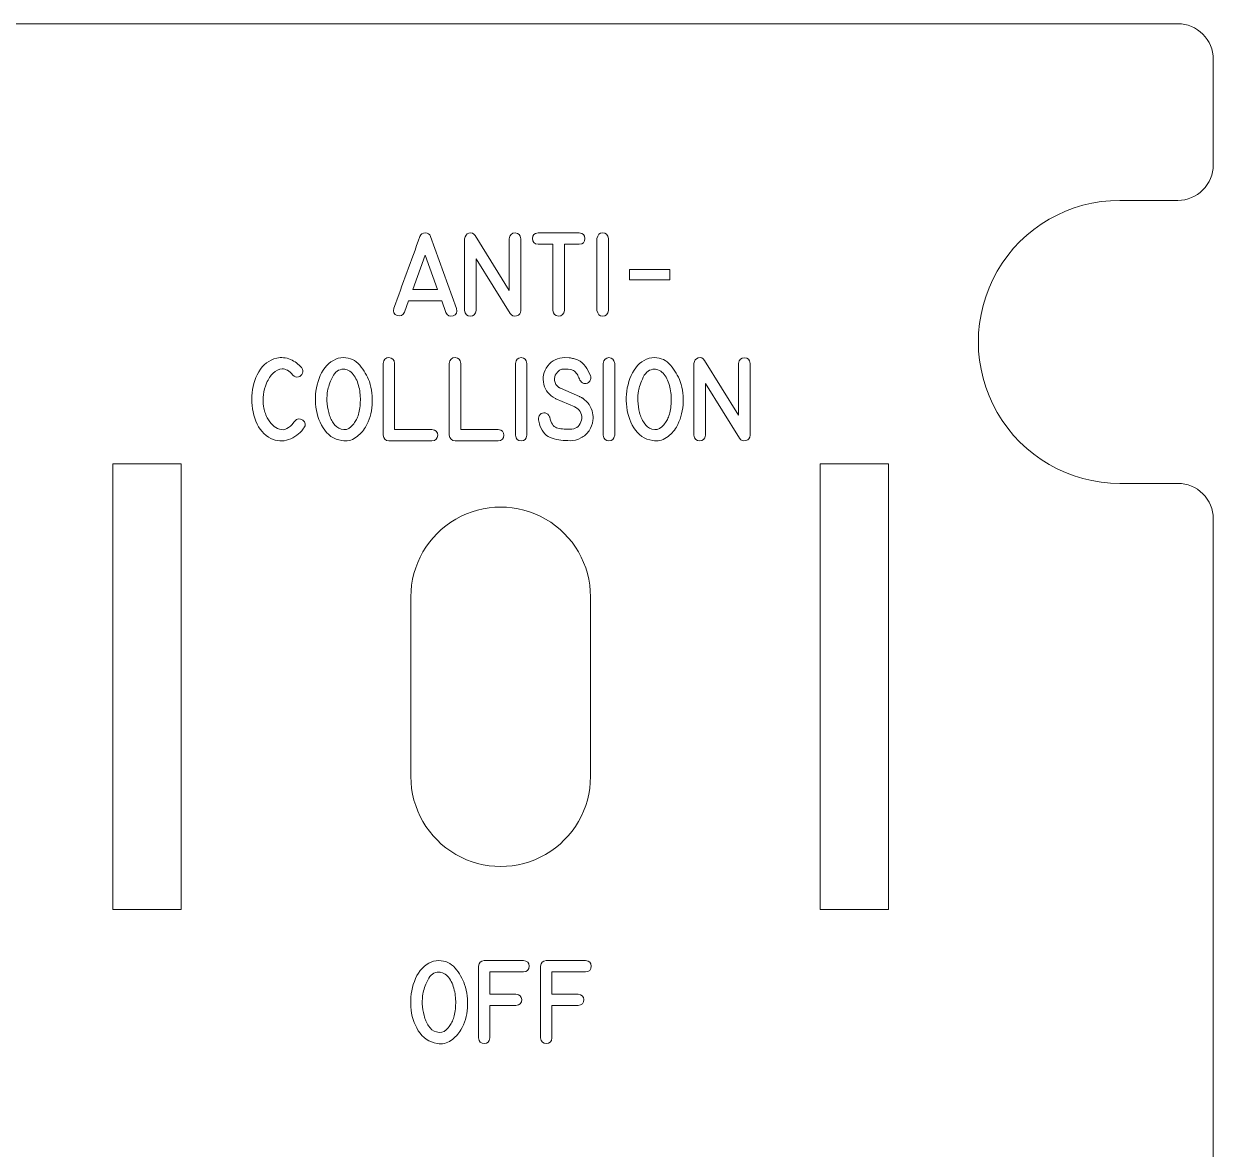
# Model space of a CAD drawing. Header units: millimetres. Extents: x -202 to 440, y -81 to 100.
# Drawn here: x -51.5 to -1.1, y 51.4 to 99.2 of the extents above; entities that cross this region are included whole.
import ezdxf

# ---------------------------------------------------------------- set-up
doc = ezdxf.new("R2010")
doc.units = ezdxf.units.MM
doc.header["$MEASUREMENT"] = 0
doc.layers.add('Cut', color=7, linetype='Continuous')
doc.layers.add('Engrave', color=7, linetype='Continuous')

msp = doc.modelspace()

# ---------------------------------------------------------------- linework, layer by layer
at = {"layer": 'Cut', "color": 250, "lineweight": 9}
for points, knots in [([(-1.0952, 97.6658), (-1.0954, 98.0639), (-1.2538, 98.4456), (-1.5355, 98.7269), (-1.5355, 98.7269), (-1.8171, 99.0082), (-2.1971, 99.1661), (-2.5952, 99.1658), (-2.5952, 99.1658), (-2.5952, 99.1658), (-144.0452, 99.1658), (-144.0452, 99.1658), (-144.0452, 99.1658), (-144.4432, 99.1656), (-144.8249, 99.0072), (-145.1062, 98.7255), (-145.1062, 98.7255), (-145.3875, 98.4439), (-145.5454, 98.0639), (-145.5452, 97.6658), (-145.5452, 97.6658), (-145.5452, 97.6658), (-145.5452, 93.1783), (-145.5452, 93.1783), (-145.5452, 93.1783), (-145.5449, 92.7802), (-145.3865, 92.3986), (-145.1049, 92.1173), (-145.1049, 92.1173), (-144.8232, 91.836), (-144.4432, 91.6781), (-144.0452, 91.6783), (-144.0452, 91.6783), (-144.0452, 91.6783), (-141.5827, 91.6783), (-141.5827, 91.6783), (-141.5827, 91.6783), (-139.4391, 91.6783), (-137.4583, 90.5347), (-136.3865, 88.6783), (-136.3865, 88.6783), (-135.3147, 86.8219), (-135.3147, 84.5347), (-136.3865, 82.6783), (-136.3865, 82.6783), (-137.4583, 80.8219), (-139.4391, 79.6783), (-141.5827, 79.6783), (-141.5827, 79.6783), (-141.5827, 79.6783), (-144.0452, 79.6783), (-144.0452, 79.6783), (-144.0452, 79.6783), (-144.4432, 79.6781), (-144.8249, 79.5197), (-145.1062, 79.238), (-145.1062, 79.238), (-145.3875, 78.9564), (-145.5454, 78.5764), (-145.5452, 78.1783), (-145.5452, 78.1783), (-145.5452, 78.1783), (-145.5452, 16.9783), (-145.5452, 16.9783), (-145.5452, 16.9783), (-145.5449, 16.5802), (-145.3865, 16.1986), (-145.1049, 15.9173), (-145.1049, 15.9173), (-144.8232, 15.636), (-144.4432, 15.4781), (-144.0452, 15.4783), (-144.0452, 15.4783), (-144.0452, 15.4783), (-141.5827, 15.4783), (-141.5827, 15.4783), (-141.5827, 15.4783), (-139.4391, 15.4783), (-137.4583, 14.3347), (-136.3865, 12.4783), (-136.3865, 12.4783), (-135.3147, 10.6219), (-135.3147, 8.3347), (-136.3865, 6.4783), (-136.3865, 6.4783), (-137.4583, 4.6219), (-139.4391, 3.4783), (-141.5827, 3.4783), (-141.5827, 3.4783), (-141.5827, 3.4783), (-144.0452, 3.4783), (-144.0452, 3.4783), (-144.0452, 3.4783), (-144.4432, 3.4781), (-144.8249, 3.3197), (-145.1062, 3.038), (-145.1062, 3.038), (-145.3875, 2.7564), (-145.5454, 2.3764), (-145.5452, 1.9783), (-145.5452, 1.9783), (-145.5452, 1.9783), (-145.5452, -59.2217), (-145.5452, -59.2217), (-145.5452, -59.2217), (-145.5449, -59.6198), (-145.3865, -60.0014), (-145.1049, -60.2827), (-145.1049, -60.2827), (-144.8232, -60.564), (-144.4432, -60.7219), (-144.0452, -60.7217), (-144.0452, -60.7217), (-144.0452, -60.7217), (-141.5827, -60.7217), (-141.5827, -60.7217), (-141.5827, -60.7217), (-139.4391, -60.7217), (-137.4583, -61.8653), (-136.3865, -63.7217), (-136.3865, -63.7217), (-135.3147, -65.5781), (-135.3147, -67.8653), (-136.3865, -69.7217), (-136.3865, -69.7217), (-137.4583, -71.5781), (-139.4391, -72.7217), (-141.5827, -72.7217), (-141.5827, -72.7217), (-141.5827, -72.7217), (-144.0452, -72.7217), (-144.0452, -72.7217), (-144.0452, -72.7217), (-144.4432, -72.7219), (-144.8249, -72.8803), (-145.1062, -73.162), (-145.1062, -73.162), (-145.3875, -73.4436), (-145.5454, -73.8236), (-145.5452, -74.2217), (-145.5452, -74.2217), (-145.5452, -74.2217), (-145.5452, -78.7092), (-145.5452, -78.7092), (-145.5452, -78.7092), (-145.5449, -79.1073), (-145.3865, -79.4889), (-145.1049, -79.7702), (-145.1049, -79.7702), (-144.8232, -80.0515), (-144.4432, -80.2094), (-144.0452, -80.2092), (-144.0452, -80.2092), (-144.0452, -80.2092), (-2.5952, -80.2092), (-2.5952, -80.2092), (-2.5952, -80.2092), (-2.1971, -80.2089), (-1.8154, -80.0505), (-1.5341, -79.7689), (-1.5341, -79.7689), (-1.2528, -79.4872), (-1.0949, -79.1073), (-1.0952, -78.7092), (-1.0952, -78.7092), (-1.0952, -78.7092), (-1.0952, -74.2217), (-1.0952, -74.2217), (-1.0952, -74.2217), (-1.0954, -73.8236), (-1.2538, -73.4419), (-1.5355, -73.1606), (-1.5355, -73.1606), (-1.8171, -72.8793), (-2.1971, -72.7214), (-2.5952, -72.7217), (-2.5952, -72.7217), (-2.5952, -72.7217), (-5.0577, -72.7217), (-5.0577, -72.7217), (-5.0577, -72.7217), (-7.2013, -72.7217), (-9.182, -71.5781), (-10.2538, -69.7217), (-10.2538, -69.7217), (-11.3256, -67.8653), (-11.3256, -65.5781), (-10.2538, -63.7217), (-10.2538, -63.7217), (-9.182, -61.8653), (-7.2013, -60.7217), (-5.0577, -60.7217), (-5.0577, -60.7217), (-5.0577, -60.7217), (-2.5952, -60.7217), (-2.5952, -60.7217), (-2.5952, -60.7217), (-2.1971, -60.7214), (-1.8154, -60.563), (-1.5341, -60.2814), (-1.5341, -60.2814), (-1.2528, -59.9997), (-1.0949, -59.6198), (-1.0952, -59.2217), (-1.0952, -59.2217), (-1.0952, -59.2217), (-1.0952, 1.9783), (-1.0952, 1.9783), (-1.0952, 1.9783), (-1.0954, 2.3764), (-1.2538, 2.7581), (-1.5355, 3.0394), (-1.5355, 3.0394), (-1.8171, 3.3207), (-2.1971, 3.4786), (-2.5952, 3.4783), (-2.5952, 3.4783), (-2.5952, 3.4783), (-5.0577, 3.4783), (-5.0577, 3.4783), (-5.0577, 3.4783), (-7.2013, 3.4783), (-9.182, 4.6219), (-10.2538, 6.4783), (-10.2538, 6.4783), (-11.3256, 8.3347), (-11.3256, 10.6219), (-10.2538, 12.4783), (-10.2538, 12.4783), (-9.182, 14.3347), (-7.2013, 15.4783), (-5.0577, 15.4783), (-5.0577, 15.4783), (-5.0577, 15.4783), (-2.5952, 15.4783), (-2.5952, 15.4783), (-2.5952, 15.4783), (-2.1971, 15.4786), (-1.8154, 15.637), (-1.5341, 15.9186), (-1.5341, 15.9186), (-1.2528, 16.2003), (-1.0949, 16.5802), (-1.0952, 16.9783), (-1.0952, 16.9783), (-1.0952, 16.9783), (-1.0952, 78.1783), (-1.0952, 78.1783), (-1.0952, 78.1783), (-1.0954, 78.5764), (-1.2538, 78.9581), (-1.5355, 79.2394), (-1.5355, 79.2394), (-1.8171, 79.5207), (-2.1971, 79.6786), (-2.5952, 79.6783), (-2.5952, 79.6783), (-2.5952, 79.6783), (-5.0577, 79.6783), (-5.0577, 79.6783), (-5.0577, 79.6783), (-7.2013, 79.6783), (-9.182, 80.8219), (-10.2538, 82.6783), (-10.2538, 82.6783), (-11.3256, 84.5347), (-11.3256, 86.8219), (-10.2538, 88.6783), (-10.2538, 88.6783), (-9.182, 90.5347), (-7.2013, 91.6783), (-5.0577, 91.6783), (-5.0577, 91.6783), (-5.0577, 91.6783), (-2.5952, 91.6783), (-2.5952, 91.6783), (-2.5952, 91.6783), (-2.1971, 91.6786), (-1.8154, 91.837), (-1.5341, 92.1186), (-1.5341, 92.1186), (-1.2528, 92.4003), (-1.0949, 92.7802), (-1.0952, 93.1783), (-1.0952, 93.1783), (-1.0952, 93.1783), (-1.0952, 97.6658), (-1.0952, 97.6658)], [0, 0, 0, 0, 0.0136986, 0.0136986, 0.0136986, 0.0136986, 0.0273973, 0.0273973, 0.0273973, 0.0273973, 0.0410959, 0.0410959, 0.0410959, 0.0410959, 0.0547945, 0.0547945, 0.0547945, 0.0547945, 0.0684932, 0.0684932, 0.0684932, 0.0684932, 0.0821918, 0.0821918, 0.0821918, 0.0821918, 0.0958904, 0.0958904, 0.0958904, 0.0958904, 0.109589, 0.109589, 0.109589, 0.109589, 0.1232877, 0.1232877, 0.1232877, 0.1232877, 0.1369863, 0.1369863, 0.1369863, 0.1369863, 0.1506849, 0.1506849, 0.1506849, 0.1506849, 0.1643836, 0.1643836, 0.1643836, 0.1643836, 0.1780822, 0.1780822, 0.1780822, 0.1780822, 0.1917808, 0.1917808, 0.1917808, 0.1917808, 0.2054795, 0.2054795, 0.2054795, 0.2054795, 0.2191781, 0.2191781, 0.2191781, 0.2191781, 0.2328767, 0.2328767, 0.2328767, 0.2328767, 0.2465753, 0.2465753, 0.2465753, 0.2465753, 0.260274, 0.260274, 0.260274, 0.260274, 0.2739726, 0.2739726, 0.2739726, 0.2739726, 0.2876712, 0.2876712, 0.2876712, 0.2876712, 0.3013699, 0.3013699, 0.3013699, 0.3013699, 0.3150685, 0.3150685, 0.3150685, 0.3150685, 0.3287671, 0.3287671, 0.3287671, 0.3287671, 0.3424658, 0.3424658, 0.3424658, 0.3424658, 0.3561644, 0.3561644, 0.3561644, 0.3561644, 0.369863, 0.369863, 0.369863, 0.369863, 0.3835616, 0.3835616, 0.3835616, 0.3835616, 0.3972603, 0.3972603, 0.3972603, 0.3972603, 0.4109589, 0.4109589, 0.4109589, 0.4109589, 0.4246575, 0.4246575, 0.4246575, 0.4246575, 0.4383562, 0.4383562, 0.4383562, 0.4383562, 0.4520548, 0.4520548, 0.4520548, 0.4520548, 0.4657534, 0.4657534, 0.4657534, 0.4657534, 0.4794521, 0.4794521, 0.4794521, 0.4794521, 0.4931507, 0.4931507, 0.4931507, 0.4931507, 0.5068493, 0.5068493, 0.5068493, 0.5068493, 0.5205479, 0.5205479, 0.5205479, 0.5205479, 0.5342466, 0.5342466, 0.5342466, 0.5342466, 0.5479452, 0.5479452, 0.5479452, 0.5479452, 0.5616438, 0.5616438, 0.5616438, 0.5616438, 0.5753425, 0.5753425, 0.5753425, 0.5753425, 0.5890411, 0.5890411, 0.5890411, 0.5890411, 0.6027397, 0.6027397, 0.6027397, 0.6027397, 0.6164384, 0.6164384, 0.6164384, 0.6164384, 0.630137, 0.630137, 0.630137, 0.630137, 0.6438356, 0.6438356, 0.6438356, 0.6438356, 0.6575342, 0.6575342, 0.6575342, 0.6575342, 0.6712329, 0.6712329, 0.6712329, 0.6712329, 0.6849315, 0.6849315, 0.6849315, 0.6849315, 0.6986301, 0.6986301, 0.6986301, 0.6986301, 0.7123288, 0.7123288, 0.7123288, 0.7123288, 0.7260274, 0.7260274, 0.7260274, 0.7260274, 0.739726, 0.739726, 0.739726, 0.739726, 0.7534247, 0.7534247, 0.7534247, 0.7534247, 0.7671233, 0.7671233, 0.7671233, 0.7671233, 0.7808219, 0.7808219, 0.7808219, 0.7808219, 0.7945205, 0.7945205, 0.7945205, 0.7945205, 0.8082192, 0.8082192, 0.8082192, 0.8082192, 0.8219178, 0.8219178, 0.8219178, 0.8219178, 0.8356164, 0.8356164, 0.8356164, 0.8356164, 0.8493151, 0.8493151, 0.8493151, 0.8493151, 0.8630137, 0.8630137, 0.8630137, 0.8630137, 0.8767123, 0.8767123, 0.8767123, 0.8767123, 0.890411, 0.890411, 0.890411, 0.890411, 0.9041096, 0.9041096, 0.9041096, 0.9041096, 0.9178082, 0.9178082, 0.9178082, 0.9178082, 0.9315068, 0.9315068, 0.9315068, 0.9315068, 0.9452055, 0.9452055, 0.9452055, 0.9452055, 0.9589041, 0.9589041, 0.9589041, 0.9589041, 0.9726027, 0.9726027, 0.9726027, 0.9726027, 1, 1, 1, 1]), ([(-44.8702, 61.602), (-44.8702, 61.602), (-47.7702, 61.602), (-47.7702, 61.602), (-47.7702, 61.602), (-47.7702, 61.602), (-47.7702, 80.502), (-47.7702, 80.502), (-47.7702, 80.502), (-47.7702, 80.502), (-44.8702, 80.502), (-44.8702, 80.502), (-44.8702, 80.502), (-44.8702, 80.502), (-44.8702, 61.602), (-44.8702, 61.602)], [0, 0, 0, 0, 0.2, 0.2, 0.2, 0.2, 0.4, 0.4, 0.4, 0.4, 0.6, 0.6, 0.6, 0.6, 1, 1, 1, 1]), ([(-14.8702, 61.602), (-14.8702, 61.602), (-17.7702, 61.602), (-17.7702, 61.602), (-17.7702, 61.602), (-17.7702, 61.602), (-17.7702, 80.502), (-17.7702, 80.502), (-17.7702, 80.502), (-17.7702, 80.502), (-14.8702, 80.502), (-14.8702, 80.502), (-14.8702, 80.502), (-14.8702, 80.502), (-14.8702, 61.602), (-14.8702, 61.602)], [0, 0, 0, 0, 0.2, 0.2, 0.2, 0.2, 0.4, 0.4, 0.4, 0.4, 0.6, 0.6, 0.6, 0.6, 1, 1, 1, 1]), ([(-35.1302, 67.2421), (-35.1302, 67.2421), (-35.1302, 74.8621), (-35.1302, 74.8621), (-35.1302, 74.8621), (-35.1302, 76.2233), (-34.404, 77.481), (-33.2252, 78.1616), (-33.2252, 78.1616), (-32.0464, 78.8422), (-30.594, 78.8422), (-29.4152, 78.1616), (-29.4152, 78.1616), (-28.2364, 77.4811), (-27.5102, 76.2233), (-27.5102, 74.8621), (-27.5102, 74.8621), (-27.5102, 74.8621), (-27.5102, 67.2421), (-27.5102, 67.2421), (-27.5102, 67.2421), (-27.5102, 65.8809), (-28.2364, 64.6231), (-29.4152, 63.9425), (-29.4152, 63.9425), (-30.594, 63.2619), (-32.0464, 63.2619), (-33.2252, 63.9425), (-33.2252, 63.9425), (-34.404, 64.6231), (-35.1302, 65.8809), (-35.1302, 67.2421)], [0, 0, 0, 0, 0.1111111, 0.1111111, 0.1111111, 0.1111111, 0.2222222, 0.2222222, 0.2222222, 0.2222222, 0.3333333, 0.3333333, 0.3333333, 0.3333333, 0.4444444, 0.4444444, 0.4444444, 0.4444444, 0.5555556, 0.5555556, 0.5555556, 0.5555556, 0.6666667, 0.6666667, 0.6666667, 0.6666667, 0.7777778, 0.7777778, 0.7777778, 0.7777778, 1, 1, 1, 1])]:
    msp.add_open_spline(points, degree=3, knots=knots, dxfattribs=at)
at = {"layer": 'Engrave', "color": 240, "lineweight": 9}
msp.add_lwpolyline([(-25.8615, 88.3018), (-24.1417, 88.3018), (-24.1417, 88.7428), (-25.8615, 88.7428), (-25.8615, 88.3018)], close=True, dxfattribs=at)
for points, knots in [([(-30.4712, 87.0102), (-30.4712, 86.8897), (-30.5294, 86.8133), (-30.6458, 86.7803), (-30.6458, 86.7803), (-30.7628, 86.748), (-30.8527, 86.7821), (-30.9174, 86.8832), (-30.9174, 86.8832), (-30.9174, 86.8832), (-32.3644, 89.2033), (-32.3644, 89.2033), (-32.3644, 89.2033), (-32.3644, 89.2033), (-32.3644, 87.0102), (-32.3644, 87.0102), (-32.3644, 87.0102), (-32.3896, 86.8497), (-32.4708, 86.7692), (-32.6078, 86.7692), (-32.6078, 86.7692), (-32.7453, 86.7692), (-32.8259, 86.8497), (-32.85, 87.0102), (-32.85, 87.0102), (-32.85, 87.0102), (-32.85, 90.0523), (-32.85, 90.0523), (-32.85, 90.0523), (-32.8329, 90.1716), (-32.7718, 90.2504), (-32.6666, 90.2886), (-32.6666, 90.2886), (-32.5613, 90.3263), (-32.4737, 90.2904), (-32.4037, 90.1816), (-32.4037, 90.1816), (-32.4037, 90.1816), (-30.9568, 87.8581), (-30.9568, 87.8581), (-30.9568, 87.8581), (-30.9568, 87.8581), (-30.9568, 90.0523), (-30.9568, 90.0523), (-30.9568, 90.0523), (-30.935, 90.2163), (-30.8516, 90.298), (-30.7063, 90.2963), (-30.7063, 90.2963), (-30.5611, 90.2945), (-30.4829, 90.2134), (-30.4712, 90.0523), (-30.4712, 90.0523), (-30.4712, 90.0523), (-30.4712, 87.0102), (-30.4712, 87.0102)], [0, 0, 0, 0, 0.0666667, 0.0666667, 0.0666667, 0.0666667, 0.1333333, 0.1333333, 0.1333333, 0.1333333, 0.2, 0.2, 0.2, 0.2, 0.2666667, 0.2666667, 0.2666667, 0.2666667, 0.3333333, 0.3333333, 0.3333333, 0.3333333, 0.4, 0.4, 0.4, 0.4, 0.4666667, 0.4666667, 0.4666667, 0.4666667, 0.5333333, 0.5333333, 0.5333333, 0.5333333, 0.6, 0.6, 0.6, 0.6, 0.6666667, 0.6666667, 0.6666667, 0.6666667, 0.7333333, 0.7333333, 0.7333333, 0.7333333, 0.8, 0.8, 0.8, 0.8, 0.8666667, 0.8666667, 0.8666667, 0.8666667, 1, 1, 1, 1]), ([(-35.8521, 87.1049), (-35.6686, 87.6117), (-35.4846, 88.1179), (-35.3006, 88.6236), (-35.3006, 88.6236), (-35.1159, 89.1292), (-34.9313, 89.6354), (-34.7467, 90.1417), (-34.7467, 90.1417), (-34.7085, 90.2463), (-34.6332, 90.2992), (-34.5209, 90.3004), (-34.5209, 90.3004), (-34.408, 90.3016), (-34.3322, 90.2487), (-34.2934, 90.1417), (-34.2934, 90.1417), (-34.2934, 90.1417), (-33.1892, 87.0967), (-33.1892, 87.0967), (-33.1892, 87.0967), (-33.1551, 86.9344), (-33.2045, 86.8303), (-33.3374, 86.7833), (-33.3374, 86.7833), (-33.4709, 86.7357), (-33.5732, 86.7845), (-33.6461, 86.9279), (-33.6461, 86.9279), (-33.6461, 86.9279), (-33.823, 87.4206), (-33.823, 87.4206), (-33.823, 87.4206), (-33.823, 87.4206), (-35.2271, 87.4206), (-35.2271, 87.4206), (-35.2271, 87.4206), (-35.2271, 87.4206), (-35.3993, 86.9397), (-35.3993, 86.9397), (-35.3993, 86.9397), (-35.4728, 86.795), (-35.5775, 86.748), (-35.7127, 86.798), (-35.7127, 86.798), (-35.8485, 86.8474), (-35.895, 86.9503), (-35.8521, 87.1049)], [0, 0, 0, 0, 0.0769231, 0.0769231, 0.0769231, 0.0769231, 0.1538462, 0.1538462, 0.1538462, 0.1538462, 0.2307692, 0.2307692, 0.2307692, 0.2307692, 0.3076923, 0.3076923, 0.3076923, 0.3076923, 0.3846154, 0.3846154, 0.3846154, 0.3846154, 0.4615385, 0.4615385, 0.4615385, 0.4615385, 0.5384615, 0.5384615, 0.5384615, 0.5384615, 0.6153846, 0.6153846, 0.6153846, 0.6153846, 0.6923077, 0.6923077, 0.6923077, 0.6923077, 0.7692308, 0.7692308, 0.7692308, 0.7692308, 0.8461538, 0.8461538, 0.8461538, 0.8461538, 1, 1, 1, 1]), ([(-29.1036, 87.0138), (-29.1036, 87.0138), (-29.1036, 89.8148), (-29.1036, 89.8148), (-29.1036, 89.8148), (-29.1036, 89.8148), (-29.7356, 89.8148), (-29.7356, 89.8148), (-29.7356, 89.8148), (-29.8962, 89.8271), (-29.9767, 89.9082), (-29.9761, 90.0564), (-29.9761, 90.0564), (-29.9755, 90.2052), (-29.895, 90.2869), (-29.7356, 90.3004), (-29.7356, 90.3004), (-29.7356, 90.3004), (-27.9871, 90.3004), (-27.9871, 90.3004), (-27.9871, 90.3004), (-27.8289, 90.2881), (-27.749, 90.2063), (-27.7484, 90.0564), (-27.7484, 90.0564), (-27.7478, 89.9071), (-27.8277, 89.8259), (-27.9871, 89.8148), (-27.9871, 89.8148), (-27.9871, 89.8148), (-28.6174, 89.8148), (-28.6174, 89.8148), (-28.6174, 89.8148), (-28.6174, 89.8148), (-28.6174, 87.0138), (-28.6174, 87.0138), (-28.6174, 87.0138), (-28.6438, 86.8509), (-28.7285, 86.7703), (-28.8719, 86.7727), (-28.8719, 86.7727), (-29.0148, 86.7751), (-29.0918, 86.8556), (-29.1036, 87.0138)], [0, 0, 0, 0, 0.0833333, 0.0833333, 0.0833333, 0.0833333, 0.1666667, 0.1666667, 0.1666667, 0.1666667, 0.25, 0.25, 0.25, 0.25, 0.3333333, 0.3333333, 0.3333333, 0.3333333, 0.4166667, 0.4166667, 0.4166667, 0.4166667, 0.5, 0.5, 0.5, 0.5, 0.5833333, 0.5833333, 0.5833333, 0.5833333, 0.6666667, 0.6666667, 0.6666667, 0.6666667, 0.75, 0.75, 0.75, 0.75, 0.8333333, 0.8333333, 0.8333333, 0.8333333, 1, 1, 1, 1]), ([(-26.7453, 87.0102), (-26.7706, 86.8485), (-26.8523, 86.768), (-26.9905, 86.7686), (-26.9905, 86.7686), (-27.1293, 86.7692), (-27.2104, 86.8497), (-27.2345, 87.0102), (-27.2345, 87.0102), (-27.2345, 87.0102), (-27.2345, 90.0558), (-27.2345, 90.0558), (-27.2345, 90.0558), (-27.2104, 90.2175), (-27.1293, 90.2992), (-26.9905, 90.2998), (-26.9905, 90.2998), (-26.8523, 90.3004), (-26.7706, 90.2187), (-26.7453, 90.0558), (-26.7453, 90.0558), (-26.7453, 90.0558), (-26.7453, 87.0102), (-26.7453, 87.0102)], [0, 0, 0, 0, 0.1428571, 0.1428571, 0.1428571, 0.1428571, 0.2857143, 0.2857143, 0.2857143, 0.2857143, 0.4285714, 0.4285714, 0.4285714, 0.4285714, 0.5714286, 0.5714286, 0.5714286, 0.5714286, 0.7142857, 0.7142857, 0.7142857, 0.7142857, 1, 1, 1, 1]), ([(-33.9988, 87.9045), (-33.9988, 87.9045), (-34.5227, 89.3514), (-34.5227, 89.3514), (-34.5227, 89.3514), (-34.5227, 89.3514), (-35.0495, 87.9045), (-35.0495, 87.9045), (-35.0495, 87.9045), (-35.0495, 87.9045), (-33.9988, 87.9045), (-33.9988, 87.9045)], [0, 0, 0, 0, 0.25, 0.25, 0.25, 0.25, 0.5, 0.5, 0.5, 0.5, 1, 1, 1, 1]), ([(-34.5227, 89.3514), (-34.5227, 89.3514), (-33.9988, 87.9045), (-33.9988, 87.9045), (-33.9988, 87.9045), (-33.9988, 87.9045), (-34.5227, 89.3514), (-34.5227, 89.3514)], [0, 0, 0, 0, 0.3333333, 0.3333333, 0.3333333, 0.3333333, 1, 1, 1, 1]), ([(-39.6638, 82.0328), (-39.6638, 82.0328), (-39.6791, 82.0099), (-39.6791, 82.0099), (-39.6791, 82.0099), (-39.6826, 82.0058), (-39.6855, 82.0016), (-39.6879, 81.9981), (-39.6879, 81.9981), (-39.6896, 81.9946), (-39.692, 81.9911), (-39.6943, 81.9875), (-39.6943, 81.9875), (-39.8519, 81.7753), (-40.0583, 81.6242), (-40.314, 81.5336), (-40.314, 81.5336), (-40.5692, 81.4437), (-40.8209, 81.4601), (-41.069, 81.583), (-41.069, 81.583), (-41.3571, 81.7265), (-41.5687, 81.9699), (-41.704, 82.3132), (-41.704, 82.3132), (-41.8386, 82.6566), (-41.8968, 83.0135), (-41.878, 83.3839), (-41.878, 83.3839), (-41.8586, 83.7543), (-41.761, 84.0941), (-41.5852, 84.4046), (-41.5852, 84.4046), (-41.4088, 84.7144), (-41.153, 84.9085), (-40.8173, 84.9867), (-40.8173, 84.9867), (-40.6245, 85.0313), (-40.4322, 85.0125), (-40.2405, 84.9308), (-40.2405, 84.9308), (-40.0489, 84.8485), (-39.8913, 84.7333), (-39.7684, 84.5851), (-39.7684, 84.5851), (-39.7672, 84.5851), (-39.7643, 84.5816), (-39.7602, 84.5733), (-39.7602, 84.5733), (-39.7073, 84.5045), (-39.6961, 84.4287), (-39.7273, 84.347), (-39.7273, 84.347), (-39.7584, 84.2647), (-39.8149, 84.2135), (-39.8978, 84.1923), (-39.8978, 84.1923), (-39.986, 84.1694), (-40.0677, 84.1959), (-40.1424, 84.2717), (-40.1424, 84.2717), (-40.2964, 84.451), (-40.4446, 84.5369), (-40.5868, 84.5304), (-40.5868, 84.5304), (-40.7291, 84.5234), (-40.8567, 84.4646), (-40.969, 84.3546), (-40.969, 84.3546), (-41.0819, 84.2441), (-41.1754, 84.103), (-41.2501, 83.9307), (-41.2501, 83.9307), (-41.3247, 83.7584), (-41.3706, 83.5973), (-41.3876, 83.4468), (-41.3876, 83.4468), (-41.4082, 83.2793), (-41.4064, 83.1105), (-41.3818, 82.9412), (-41.3818, 82.9412), (-41.3571, 82.7719), (-41.3053, 82.6125), (-41.2259, 82.4632), (-41.2259, 82.4632), (-41.0878, 82.2015), (-40.9143, 82.0375), (-40.705, 81.9717), (-40.705, 81.9717), (-40.4951, 81.9052), (-40.2905, 82.0058), (-40.0906, 82.2721), (-40.0906, 82.2721), (-40.0812, 82.2833), (-40.0706, 82.2986), (-40.0577, 82.3168), (-40.0577, 82.3168), (-39.9501, 82.4361), (-39.836, 82.4485), (-39.7161, 82.3538), (-39.7161, 82.3538), (-39.5962, 82.2592), (-39.5785, 82.1522), (-39.6638, 82.0328)], [0, 0, 0, 0, 0.037037, 0.037037, 0.037037, 0.037037, 0.0740741, 0.0740741, 0.0740741, 0.0740741, 0.1111111, 0.1111111, 0.1111111, 0.1111111, 0.1481481, 0.1481481, 0.1481481, 0.1481481, 0.1851852, 0.1851852, 0.1851852, 0.1851852, 0.2222222, 0.2222222, 0.2222222, 0.2222222, 0.2592593, 0.2592593, 0.2592593, 0.2592593, 0.2962963, 0.2962963, 0.2962963, 0.2962963, 0.3333333, 0.3333333, 0.3333333, 0.3333333, 0.3703704, 0.3703704, 0.3703704, 0.3703704, 0.4074074, 0.4074074, 0.4074074, 0.4074074, 0.4444444, 0.4444444, 0.4444444, 0.4444444, 0.4814815, 0.4814815, 0.4814815, 0.4814815, 0.5185185, 0.5185185, 0.5185185, 0.5185185, 0.5555556, 0.5555556, 0.5555556, 0.5555556, 0.5925926, 0.5925926, 0.5925926, 0.5925926, 0.6296296, 0.6296296, 0.6296296, 0.6296296, 0.6666667, 0.6666667, 0.6666667, 0.6666667, 0.7037037, 0.7037037, 0.7037037, 0.7037037, 0.7407407, 0.7407407, 0.7407407, 0.7407407, 0.7777778, 0.7777778, 0.7777778, 0.7777778, 0.8148148, 0.8148148, 0.8148148, 0.8148148, 0.8518519, 0.8518519, 0.8518519, 0.8518519, 0.8888889, 0.8888889, 0.8888889, 0.8888889, 0.9259259, 0.9259259, 0.9259259, 0.9259259, 1, 1, 1, 1]), ([(-36.8916, 83.9942), (-36.7863, 83.6761), (-36.7463, 83.3463), (-36.7722, 83.0041), (-36.7722, 83.0041), (-36.7981, 82.6619), (-36.8921, 82.3497), (-37.0538, 82.0669), (-37.0538, 82.0669), (-37.1561, 81.8911), (-37.2955, 81.7418), (-37.4725, 81.6189), (-37.4725, 81.6189), (-37.6494, 81.496), (-37.8446, 81.4531), (-38.0581, 81.4901), (-38.0581, 81.4901), (-38.4061, 81.5507), (-38.6725, 81.7324), (-38.8571, 82.034), (-38.8571, 82.034), (-39.0423, 82.3362), (-39.1481, 82.6725), (-39.1752, 83.0429), (-39.1752, 83.0429), (-39.2022, 83.4133), (-39.1522, 83.7737), (-39.0252, 84.1253), (-39.0252, 84.1253), (-38.8982, 84.4769), (-38.696, 84.7321), (-38.4179, 84.892), (-38.4179, 84.892), (-38.2826, 84.9702), (-38.1404, 85.009), (-37.9928, 85.009), (-37.9928, 85.009), (-37.71, 85.009), (-37.4795, 84.9026), (-37.3002, 84.6897), (-37.3002, 84.6897), (-37.1209, 84.4763), (-36.985, 84.2447), (-36.8916, 83.9942)], [0, 0, 0, 0, 0.0833333, 0.0833333, 0.0833333, 0.0833333, 0.1666667, 0.1666667, 0.1666667, 0.1666667, 0.25, 0.25, 0.25, 0.25, 0.3333333, 0.3333333, 0.3333333, 0.3333333, 0.4166667, 0.4166667, 0.4166667, 0.4166667, 0.5, 0.5, 0.5, 0.5, 0.5833333, 0.5833333, 0.5833333, 0.5833333, 0.6666667, 0.6666667, 0.6666667, 0.6666667, 0.75, 0.75, 0.75, 0.75, 0.8333333, 0.8333333, 0.8333333, 0.8333333, 1, 1, 1, 1]), ([(-36.0649, 81.4795), (-36.206, 81.4889), (-36.2877, 81.5683), (-36.3095, 81.7188), (-36.3095, 81.7188), (-36.3095, 81.7188), (-36.3095, 84.7644), (-36.3095, 84.7644), (-36.3095, 84.7644), (-36.2854, 84.9296), (-36.2013, 85.0108), (-36.0579, 85.0084), (-36.0579, 85.0084), (-35.9144, 85.0055), (-35.8362, 84.9237), (-35.8239, 84.7644), (-35.8239, 84.7644), (-35.8239, 84.7644), (-35.8239, 81.9605), (-35.8239, 81.9605), (-35.8239, 81.9605), (-35.8239, 81.9605), (-34.234, 81.9617), (-34.234, 81.9617), (-34.234, 81.9617), (-34.0706, 81.9434), (-33.99, 81.8611), (-33.9918, 81.7147), (-33.9918, 81.7147), (-33.9936, 81.5683), (-34.0747, 81.4901), (-34.2358, 81.4795), (-34.2358, 81.4795), (-34.2358, 81.4795), (-36.0649, 81.4795), (-36.0649, 81.4795)], [0, 0, 0, 0, 0.1, 0.1, 0.1, 0.1, 0.2, 0.2, 0.2, 0.2, 0.3, 0.3, 0.3, 0.3, 0.4, 0.4, 0.4, 0.4, 0.5, 0.5, 0.5, 0.5, 0.6, 0.6, 0.6, 0.6, 0.7, 0.7, 0.7, 0.7, 0.8, 0.8, 0.8, 0.8, 1, 1, 1, 1]), ([(-33.2574, 81.4795), (-33.3985, 81.4889), (-33.4802, 81.5683), (-33.502, 81.7188), (-33.502, 81.7188), (-33.502, 81.7188), (-33.502, 84.7644), (-33.502, 84.7644), (-33.502, 84.7644), (-33.4779, 84.9296), (-33.3938, 85.0108), (-33.2504, 85.0084), (-33.2504, 85.0084), (-33.1069, 85.0055), (-33.0287, 84.9237), (-33.0164, 84.7644), (-33.0164, 84.7644), (-33.0164, 84.7644), (-33.0164, 81.9605), (-33.0164, 81.9605), (-33.0164, 81.9605), (-33.0164, 81.9605), (-31.4265, 81.9617), (-31.4265, 81.9617), (-31.4265, 81.9617), (-31.2631, 81.9434), (-31.1825, 81.8611), (-31.1843, 81.7147), (-31.1843, 81.7147), (-31.1861, 81.5683), (-31.2672, 81.4901), (-31.4283, 81.4795), (-31.4283, 81.4795), (-31.4283, 81.4795), (-33.2574, 81.4795), (-33.2574, 81.4795)], [0, 0, 0, 0, 0.1, 0.1, 0.1, 0.1, 0.2, 0.2, 0.2, 0.2, 0.3, 0.3, 0.3, 0.3, 0.4, 0.4, 0.4, 0.4, 0.5, 0.5, 0.5, 0.5, 0.6, 0.6, 0.6, 0.6, 0.7, 0.7, 0.7, 0.7, 0.8, 0.8, 0.8, 0.8, 1, 1, 1, 1]), ([(-30.2053, 81.7188), (-30.2306, 81.5571), (-30.3123, 81.4766), (-30.4505, 81.4772), (-30.4505, 81.4772), (-30.5893, 81.4778), (-30.6704, 81.5583), (-30.6945, 81.7188), (-30.6945, 81.7188), (-30.6945, 81.7188), (-30.6945, 84.7644), (-30.6945, 84.7644), (-30.6945, 84.7644), (-30.6704, 84.9261), (-30.5893, 85.0078), (-30.4505, 85.0084), (-30.4505, 85.0084), (-30.3123, 85.009), (-30.2306, 84.9273), (-30.2053, 84.7644), (-30.2053, 84.7644), (-30.2053, 84.7644), (-30.2053, 81.7188), (-30.2053, 81.7188)], [0, 0, 0, 0, 0.1428571, 0.1428571, 0.1428571, 0.1428571, 0.2857143, 0.2857143, 0.2857143, 0.2857143, 0.4285714, 0.4285714, 0.4285714, 0.4285714, 0.5714286, 0.5714286, 0.5714286, 0.5714286, 0.7142857, 0.7142857, 0.7142857, 0.7142857, 1, 1, 1, 1]), ([(-27.9835, 83.3586), (-27.9835, 83.3586), (-27.9559, 83.3469), (-27.9559, 83.3469), (-27.9559, 83.3469), (-27.9559, 83.3469), (-27.9247, 83.3316), (-27.9247, 83.3316), (-27.9247, 83.3316), (-27.9247, 83.3316), (-27.8971, 83.3157), (-27.8971, 83.3157), (-27.8971, 83.3157), (-27.8894, 83.3098), (-27.88, 83.3045), (-27.8706, 83.2992), (-27.8706, 83.2992), (-27.8606, 83.2945), (-27.8512, 83.2887), (-27.8418, 83.2834), (-27.8418, 83.2834), (-27.6149, 83.134), (-27.4738, 82.9271), (-27.4203, 82.6631), (-27.4203, 82.6631), (-27.3997, 82.5596), (-27.395, 82.4532), (-27.4061, 82.3444), (-27.4061, 82.3444), (-27.425, 82.188), (-27.4796, 82.044), (-27.5708, 81.9111), (-27.5708, 81.9111), (-27.6619, 81.7782), (-27.7766, 81.6759), (-27.9141, 81.6036), (-27.9141, 81.6036), (-28.0623, 81.5254), (-28.2158, 81.4866), (-28.3745, 81.4866), (-28.3745, 81.4866), (-28.6408, 81.4866), (-28.8948, 81.5207), (-29.1377, 81.5889), (-29.1377, 81.5889), (-29.3799, 81.6571), (-29.5527, 81.8399), (-29.6556, 82.1375), (-29.6556, 82.1375), (-29.6698, 82.1757), (-29.6797, 82.2145), (-29.6868, 82.2545), (-29.6868, 82.2545), (-29.6939, 82.295), (-29.7021, 82.335), (-29.7109, 82.3756), (-29.7109, 82.3756), (-29.728, 82.4579), (-29.708, 82.5308), (-29.6498, 82.5943), (-29.6498, 82.5943), (-29.5921, 82.6572), (-29.5198, 82.6813), (-29.434, 82.6666), (-29.434, 82.6666), (-29.3429, 82.6478), (-29.2799, 82.5919), (-29.2441, 82.4979), (-29.2441, 82.4979), (-29.2441, 82.4979), (-29.2388, 82.482), (-29.2388, 82.482), (-29.2388, 82.482), (-29.1841, 82.2327), (-29.0877, 82.0839), (-28.9507, 82.0357), (-28.9507, 82.0357), (-28.8131, 81.9875), (-28.6226, 81.9658), (-28.378, 81.9705), (-28.378, 81.9705), (-28.1528, 81.9705), (-27.9982, 82.0763), (-27.9141, 82.2874), (-27.9141, 82.2874), (-27.8777, 82.3815), (-27.8718, 82.4796), (-27.8971, 82.5814), (-27.8971, 82.5814), (-27.9224, 82.6825), (-27.9723, 82.7677), (-28.047, 82.8353), (-28.047, 82.8353), (-28.0805, 82.8642), (-28.124, 82.8906), (-28.1781, 82.9159), (-28.1781, 82.9159), (-28.1781, 82.9159), (-28.9754, 83.2657), (-28.9754, 83.2657), (-28.9754, 83.2657), (-28.9754, 83.2657), (-29.0013, 83.2798), (-29.0013, 83.2798), (-29.0013, 83.2798), (-29.2623, 83.4174), (-29.424, 83.6132), (-29.4869, 83.8672), (-29.4869, 83.8672), (-29.5639, 84.1612), (-29.5104, 84.4246), (-29.3258, 84.6586), (-29.3258, 84.6586), (-29.1418, 84.892), (-28.8995, 85.009), (-28.6003, 85.009), (-28.6003, 85.009), (-28.6003, 85.009), (-28.4104, 85.0037), (-28.4104, 85.0037), (-28.4104, 85.0037), (-28.3486, 84.9925), (-28.2887, 84.9814), (-28.2316, 84.9702), (-28.2316, 84.9702), (-28.174, 84.9596), (-28.1158, 84.9408), (-28.0576, 84.9143), (-28.0576, 84.9143), (-27.913, 84.8467), (-27.8018, 84.7532), (-27.7248, 84.6351), (-27.7248, 84.6351), (-27.6478, 84.5169), (-27.5784, 84.3887), (-27.5167, 84.2511), (-27.5167, 84.2511), (-27.5108, 84.2382), (-27.5055, 84.2235), (-27.5008, 84.2064), (-27.5008, 84.2064), (-27.4885, 84.15), (-27.4943, 84.0989), (-27.5184, 84.053), (-27.5184, 84.053), (-27.532, 84.0242), (-27.5467, 84.0024), (-27.5614, 83.9877), (-27.5614, 83.9877), (-27.5761, 83.9724), (-27.5884, 83.9624), (-27.5972, 83.9566), (-27.5972, 83.9566), (-27.6572, 83.9142), (-27.7225, 83.9013), (-27.7936, 83.9189), (-27.7936, 83.9189), (-27.8653, 83.9348), (-27.9194, 83.9807), (-27.9576, 84.0565), (-27.9576, 84.0565), (-27.9876, 84.123), (-28.0194, 84.1912), (-28.0529, 84.2605), (-28.0529, 84.2605), (-28.087, 84.3299), (-28.1346, 84.3875), (-28.1952, 84.434), (-28.1952, 84.434), (-28.2205, 84.4522), (-28.2451, 84.4657), (-28.2687, 84.474), (-28.2687, 84.474), (-28.2922, 84.4828), (-28.3181, 84.4922), (-28.3469, 84.5028), (-28.3469, 84.5028), (-28.3469, 84.5028), (-28.4586, 84.5216), (-28.4586, 84.5216), (-28.4586, 84.5216), (-28.4586, 84.5216), (-28.6173, 84.5269), (-28.6173, 84.5269), (-28.6173, 84.5269), (-28.7714, 84.5245), (-28.889, 84.4581), (-28.9701, 84.327), (-28.9701, 84.327), (-29.0254, 84.2429), (-29.0459, 84.1494), (-29.0324, 84.0459), (-29.0324, 84.0459), (-29.0165, 83.9189), (-28.9566, 83.8202), (-28.8531, 83.7496), (-28.8531, 83.7496), (-28.8484, 83.7467), (-28.8437, 83.7426), (-28.8378, 83.7384), (-28.8378, 83.7384), (-28.8319, 83.7349), (-28.8255, 83.7308), (-28.819, 83.7273), (-28.819, 83.7273), (-28.819, 83.7273), (-28.7996, 83.719), (-28.7996, 83.719), (-28.7996, 83.719), (-28.7996, 83.719), (-28.779, 83.7102), (-28.779, 83.7102), (-28.779, 83.7102), (-28.779, 83.7102), (-27.9835, 83.3586), (-27.9835, 83.3586)], [0, 0, 0, 0, 0.0181818, 0.0181818, 0.0181818, 0.0181818, 0.0363636, 0.0363636, 0.0363636, 0.0363636, 0.0545455, 0.0545455, 0.0545455, 0.0545455, 0.0727273, 0.0727273, 0.0727273, 0.0727273, 0.0909091, 0.0909091, 0.0909091, 0.0909091, 0.1090909, 0.1090909, 0.1090909, 0.1090909, 0.1272727, 0.1272727, 0.1272727, 0.1272727, 0.1454545, 0.1454545, 0.1454545, 0.1454545, 0.1636364, 0.1636364, 0.1636364, 0.1636364, 0.1818182, 0.1818182, 0.1818182, 0.1818182, 0.2, 0.2, 0.2, 0.2, 0.2181818, 0.2181818, 0.2181818, 0.2181818, 0.2363636, 0.2363636, 0.2363636, 0.2363636, 0.2545455, 0.2545455, 0.2545455, 0.2545455, 0.2727273, 0.2727273, 0.2727273, 0.2727273, 0.2909091, 0.2909091, 0.2909091, 0.2909091, 0.3090909, 0.3090909, 0.3090909, 0.3090909, 0.3272727, 0.3272727, 0.3272727, 0.3272727, 0.3454545, 0.3454545, 0.3454545, 0.3454545, 0.3636364, 0.3636364, 0.3636364, 0.3636364, 0.3818182, 0.3818182, 0.3818182, 0.3818182, 0.4, 0.4, 0.4, 0.4, 0.4181818, 0.4181818, 0.4181818, 0.4181818, 0.4363636, 0.4363636, 0.4363636, 0.4363636, 0.4545455, 0.4545455, 0.4545455, 0.4545455, 0.4727273, 0.4727273, 0.4727273, 0.4727273, 0.4909091, 0.4909091, 0.4909091, 0.4909091, 0.5090909, 0.5090909, 0.5090909, 0.5090909, 0.5272727, 0.5272727, 0.5272727, 0.5272727, 0.5454545, 0.5454545, 0.5454545, 0.5454545, 0.5636364, 0.5636364, 0.5636364, 0.5636364, 0.5818182, 0.5818182, 0.5818182, 0.5818182, 0.6, 0.6, 0.6, 0.6, 0.6181818, 0.6181818, 0.6181818, 0.6181818, 0.6363636, 0.6363636, 0.6363636, 0.6363636, 0.6545455, 0.6545455, 0.6545455, 0.6545455, 0.6727273, 0.6727273, 0.6727273, 0.6727273, 0.6909091, 0.6909091, 0.6909091, 0.6909091, 0.7090909, 0.7090909, 0.7090909, 0.7090909, 0.7272727, 0.7272727, 0.7272727, 0.7272727, 0.7454545, 0.7454545, 0.7454545, 0.7454545, 0.7636364, 0.7636364, 0.7636364, 0.7636364, 0.7818182, 0.7818182, 0.7818182, 0.7818182, 0.8, 0.8, 0.8, 0.8, 0.8181818, 0.8181818, 0.8181818, 0.8181818, 0.8363636, 0.8363636, 0.8363636, 0.8363636, 0.8545455, 0.8545455, 0.8545455, 0.8545455, 0.8727273, 0.8727273, 0.8727273, 0.8727273, 0.8909091, 0.8909091, 0.8909091, 0.8909091, 0.9090909, 0.9090909, 0.9090909, 0.9090909, 0.9272727, 0.9272727, 0.9272727, 0.9272727, 0.9454545, 0.9454545, 0.9454545, 0.9454545, 0.9636364, 0.9636364, 0.9636364, 0.9636364, 1, 1, 1, 1]), ([(-26.4848, 81.7188), (-26.5101, 81.5571), (-26.5918, 81.4766), (-26.73, 81.4772), (-26.73, 81.4772), (-26.8688, 81.4778), (-26.9499, 81.5583), (-26.974, 81.7188), (-26.974, 81.7188), (-26.974, 81.7188), (-26.974, 84.7644), (-26.974, 84.7644), (-26.974, 84.7644), (-26.9499, 84.9261), (-26.8688, 85.0078), (-26.73, 85.0084), (-26.73, 85.0084), (-26.5918, 85.009), (-26.5101, 84.9273), (-26.4848, 84.7644), (-26.4848, 84.7644), (-26.4848, 84.7644), (-26.4848, 81.7188), (-26.4848, 81.7188)], [0, 0, 0, 0, 0.1428571, 0.1428571, 0.1428571, 0.1428571, 0.2857143, 0.2857143, 0.2857143, 0.2857143, 0.4285714, 0.4285714, 0.4285714, 0.4285714, 0.5714286, 0.5714286, 0.5714286, 0.5714286, 0.7142857, 0.7142857, 0.7142857, 0.7142857, 1, 1, 1, 1]), ([(-23.7045, 83.9942), (-23.5992, 83.6761), (-23.5592, 83.3463), (-23.5851, 83.0041), (-23.5851, 83.0041), (-23.611, 82.6619), (-23.705, 82.3497), (-23.8667, 82.0669), (-23.8667, 82.0669), (-23.969, 81.8911), (-24.1084, 81.7418), (-24.2854, 81.6189), (-24.2854, 81.6189), (-24.4623, 81.496), (-24.6575, 81.4531), (-24.871, 81.4901), (-24.871, 81.4901), (-25.219, 81.5507), (-25.4854, 81.7324), (-25.67, 82.034), (-25.67, 82.034), (-25.8552, 82.3362), (-25.961, 82.6725), (-25.9881, 83.0429), (-25.9881, 83.0429), (-26.0151, 83.4133), (-25.9651, 83.7737), (-25.8381, 84.1253), (-25.8381, 84.1253), (-25.7111, 84.4769), (-25.5089, 84.7321), (-25.2308, 84.892), (-25.2308, 84.892), (-25.0955, 84.9702), (-24.9533, 85.009), (-24.8057, 85.009), (-24.8057, 85.009), (-24.5229, 85.009), (-24.2924, 84.9026), (-24.1131, 84.6897), (-24.1131, 84.6897), (-23.9338, 84.4763), (-23.7979, 84.2447), (-23.7045, 83.9942)], [0, 0, 0, 0, 0.0833333, 0.0833333, 0.0833333, 0.0833333, 0.1666667, 0.1666667, 0.1666667, 0.1666667, 0.25, 0.25, 0.25, 0.25, 0.3333333, 0.3333333, 0.3333333, 0.3333333, 0.4166667, 0.4166667, 0.4166667, 0.4166667, 0.5, 0.5, 0.5, 0.5, 0.5833333, 0.5833333, 0.5833333, 0.5833333, 0.6666667, 0.6666667, 0.6666667, 0.6666667, 0.75, 0.75, 0.75, 0.75, 0.8333333, 0.8333333, 0.8333333, 0.8333333, 1, 1, 1, 1]), ([(-20.7436, 81.7188), (-20.7436, 81.5983), (-20.8018, 81.5219), (-20.9182, 81.4889), (-20.9182, 81.4889), (-21.0352, 81.4566), (-21.1251, 81.4907), (-21.1898, 81.5918), (-21.1898, 81.5918), (-21.1898, 81.5918), (-22.6368, 83.9119), (-22.6368, 83.9119), (-22.6368, 83.9119), (-22.6368, 83.9119), (-22.6368, 81.7188), (-22.6368, 81.7188), (-22.6368, 81.7188), (-22.662, 81.5583), (-22.7432, 81.4778), (-22.8802, 81.4778), (-22.8802, 81.4778), (-23.0177, 81.4778), (-23.0983, 81.5583), (-23.1224, 81.7188), (-23.1224, 81.7188), (-23.1224, 81.7188), (-23.1224, 84.7609), (-23.1224, 84.7609), (-23.1224, 84.7609), (-23.1053, 84.8802), (-23.0442, 84.959), (-22.939, 84.9972), (-22.939, 84.9972), (-22.8337, 85.0349), (-22.7461, 84.999), (-22.6761, 84.8902), (-22.6761, 84.8902), (-22.6761, 84.8902), (-21.2292, 82.5667), (-21.2292, 82.5667), (-21.2292, 82.5667), (-21.2292, 82.5667), (-21.2292, 84.7609), (-21.2292, 84.7609), (-21.2292, 84.7609), (-21.2074, 84.9249), (-21.124, 85.0066), (-20.9787, 85.0049), (-20.9787, 85.0049), (-20.8335, 85.0031), (-20.7553, 84.922), (-20.7436, 84.7609), (-20.7436, 84.7609), (-20.7436, 84.7609), (-20.7436, 81.7188), (-20.7436, 81.7188)], [0, 0, 0, 0, 0.0666667, 0.0666667, 0.0666667, 0.0666667, 0.1333333, 0.1333333, 0.1333333, 0.1333333, 0.2, 0.2, 0.2, 0.2, 0.2666667, 0.2666667, 0.2666667, 0.2666667, 0.3333333, 0.3333333, 0.3333333, 0.3333333, 0.4, 0.4, 0.4, 0.4, 0.4666667, 0.4666667, 0.4666667, 0.4666667, 0.5333333, 0.5333333, 0.5333333, 0.5333333, 0.6, 0.6, 0.6, 0.6, 0.6666667, 0.6666667, 0.6666667, 0.6666667, 0.7333333, 0.7333333, 0.7333333, 0.7333333, 0.8, 0.8, 0.8, 0.8, 0.8666667, 0.8666667, 0.8666667, 0.8666667, 1, 1, 1, 1]), ([(-37.9787, 84.5198), (-38.1898, 84.5198), (-38.3497, 84.4064), (-38.4584, 84.1788), (-38.4584, 84.1788), (-38.5672, 83.9513), (-38.6354, 83.7573), (-38.6642, 83.5967), (-38.6642, 83.5967), (-38.686, 83.4792), (-38.6942, 83.3375), (-38.6883, 83.1711), (-38.6883, 83.1711), (-38.6825, 83.0047), (-38.6583, 82.8401), (-38.616, 82.6778), (-38.616, 82.6778), (-38.5737, 82.5149), (-38.5096, 82.3685), (-38.4249, 82.2386), (-38.4249, 82.2386), (-38.3397, 82.1081), (-38.2286, 82.0216), (-38.091, 81.9793), (-38.091, 81.9793), (-37.9299, 81.9287), (-37.7911, 81.9605), (-37.6747, 82.0745), (-37.6747, 82.0745), (-37.5583, 82.1892), (-37.4701, 82.3103), (-37.4101, 82.4391), (-37.4101, 82.4391), (-37.3496, 82.5714), (-37.3078, 82.7442), (-37.2855, 82.9594), (-37.2855, 82.9594), (-37.2631, 83.174), (-37.2684, 83.3886), (-37.3008, 83.6026), (-37.3008, 83.6026), (-37.3337, 83.8166), (-37.3978, 84.0095), (-37.493, 84.1812), (-37.493, 84.1812), (-37.5883, 84.3528), (-37.7241, 84.4622), (-37.8993, 84.5092), (-37.8993, 84.5092), (-37.9222, 84.5163), (-37.9487, 84.5198), (-37.9787, 84.5198)], [0, 0, 0, 0, 0.0714286, 0.0714286, 0.0714286, 0.0714286, 0.1428571, 0.1428571, 0.1428571, 0.1428571, 0.2142857, 0.2142857, 0.2142857, 0.2142857, 0.2857143, 0.2857143, 0.2857143, 0.2857143, 0.3571429, 0.3571429, 0.3571429, 0.3571429, 0.4285714, 0.4285714, 0.4285714, 0.4285714, 0.5, 0.5, 0.5, 0.5, 0.5714286, 0.5714286, 0.5714286, 0.5714286, 0.6428571, 0.6428571, 0.6428571, 0.6428571, 0.7142857, 0.7142857, 0.7142857, 0.7142857, 0.7857143, 0.7857143, 0.7857143, 0.7857143, 0.8571429, 0.8571429, 0.8571429, 0.8571429, 1, 1, 1, 1]), ([(-24.7916, 84.5198), (-25.0027, 84.5198), (-25.1626, 84.4064), (-25.2713, 84.1788), (-25.2713, 84.1788), (-25.3801, 83.9513), (-25.4483, 83.7573), (-25.4771, 83.5967), (-25.4771, 83.5967), (-25.4989, 83.4792), (-25.5071, 83.3375), (-25.5012, 83.1711), (-25.5012, 83.1711), (-25.4954, 83.0047), (-25.4712, 82.8401), (-25.4289, 82.6778), (-25.4289, 82.6778), (-25.3866, 82.5149), (-25.3225, 82.3685), (-25.2378, 82.2386), (-25.2378, 82.2386), (-25.1526, 82.1081), (-25.0415, 82.0216), (-24.9039, 81.9793), (-24.9039, 81.9793), (-24.7428, 81.9287), (-24.604, 81.9605), (-24.4876, 82.0745), (-24.4876, 82.0745), (-24.3712, 82.1892), (-24.283, 82.3103), (-24.223, 82.4391), (-24.223, 82.4391), (-24.1625, 82.5714), (-24.1207, 82.7442), (-24.0984, 82.9594), (-24.0984, 82.9594), (-24.076, 83.174), (-24.0813, 83.3886), (-24.1137, 83.6026), (-24.1137, 83.6026), (-24.1466, 83.8166), (-24.2107, 84.0095), (-24.3059, 84.1812), (-24.3059, 84.1812), (-24.4012, 84.3528), (-24.537, 84.4622), (-24.7122, 84.5092), (-24.7122, 84.5092), (-24.7351, 84.5163), (-24.7616, 84.5198), (-24.7916, 84.5198)], [0, 0, 0, 0, 0.0714286, 0.0714286, 0.0714286, 0.0714286, 0.1428571, 0.1428571, 0.1428571, 0.1428571, 0.2142857, 0.2142857, 0.2142857, 0.2142857, 0.2857143, 0.2857143, 0.2857143, 0.2857143, 0.3571429, 0.3571429, 0.3571429, 0.3571429, 0.4285714, 0.4285714, 0.4285714, 0.4285714, 0.5, 0.5, 0.5, 0.5, 0.5714286, 0.5714286, 0.5714286, 0.5714286, 0.6428571, 0.6428571, 0.6428571, 0.6428571, 0.7142857, 0.7142857, 0.7142857, 0.7142857, 0.7857143, 0.7857143, 0.7857143, 0.7857143, 0.8571429, 0.8571429, 0.8571429, 0.8571429, 1, 1, 1, 1]), ([(-32.8483, 58.4265), (-32.743, 58.1084), (-32.703, 57.7786), (-32.7289, 57.4364), (-32.7289, 57.4364), (-32.7548, 57.0942), (-32.8488, 56.782), (-33.0105, 56.4992), (-33.0105, 56.4992), (-33.1128, 56.3234), (-33.2522, 56.1741), (-33.4292, 56.0512), (-33.4292, 56.0512), (-33.6061, 55.9283), (-33.8013, 55.8854), (-34.0148, 55.9224), (-34.0148, 55.9224), (-34.3628, 55.983), (-34.6292, 56.1647), (-34.8138, 56.4663), (-34.8138, 56.4663), (-34.999, 56.7685), (-35.1048, 57.1048), (-35.1319, 57.4752), (-35.1319, 57.4752), (-35.1589, 57.8456), (-35.1089, 58.206), (-34.9819, 58.5576), (-34.9819, 58.5576), (-34.8549, 58.9092), (-34.6527, 59.1644), (-34.3746, 59.3243), (-34.3746, 59.3243), (-34.2393, 59.4025), (-34.0971, 59.4413), (-33.9495, 59.4413), (-33.9495, 59.4413), (-33.6667, 59.4413), (-33.4362, 59.3349), (-33.2569, 59.122), (-33.2569, 59.122), (-33.0776, 58.9086), (-32.9417, 58.677), (-32.8483, 58.4265)], [0, 0, 0, 0, 0.0833333, 0.0833333, 0.0833333, 0.0833333, 0.1666667, 0.1666667, 0.1666667, 0.1666667, 0.25, 0.25, 0.25, 0.25, 0.3333333, 0.3333333, 0.3333333, 0.3333333, 0.4166667, 0.4166667, 0.4166667, 0.4166667, 0.5, 0.5, 0.5, 0.5, 0.5833333, 0.5833333, 0.5833333, 0.5833333, 0.6666667, 0.6666667, 0.6666667, 0.6666667, 0.75, 0.75, 0.75, 0.75, 0.8333333, 0.8333333, 0.8333333, 0.8333333, 1, 1, 1, 1]), ([(-32.2662, 56.1582), (-32.2662, 56.1582), (-32.2662, 59.1967), (-32.2662, 59.1967), (-32.2662, 59.1967), (-32.2456, 59.3484), (-32.1639, 59.4301), (-32.0216, 59.4413), (-32.0216, 59.4413), (-32.0216, 59.4413), (-30.3542, 59.4413), (-30.3542, 59.4413), (-30.3542, 59.4413), (-30.1949, 59.429), (-30.1149, 59.3472), (-30.1149, 59.1973), (-30.1149, 59.1973), (-30.1149, 59.048), (-30.196, 58.9674), (-30.3577, 58.9574), (-30.3577, 58.9574), (-30.3577, 58.9574), (-31.7823, 58.9574), (-31.7823, 58.9574), (-31.7823, 58.9574), (-31.7823, 58.9574), (-31.7823, 58.0149), (-31.7823, 58.0149), (-31.7823, 58.0149), (-31.7823, 58.0149), (-30.6711, 58.0149), (-30.6711, 58.0149), (-30.6711, 58.0149), (-30.5129, 58.0038), (-30.4324, 57.9262), (-30.43, 57.7827), (-30.43, 57.7827), (-30.4277, 57.6392), (-30.5082, 57.5552), (-30.6711, 57.5311), (-30.6711, 57.5311), (-30.6711, 57.5311), (-31.7823, 57.5311), (-31.7823, 57.5311), (-31.7823, 57.5311), (-31.7823, 57.5311), (-31.7823, 56.1582), (-31.7823, 56.1582), (-31.7823, 56.1582), (-31.7935, 56), (-31.8717, 55.9195), (-32.0157, 55.9171), (-32.0157, 55.9171), (-32.1598, 55.9148), (-32.2433, 55.9953), (-32.2662, 56.1582)], [0, 0, 0, 0, 0.0666667, 0.0666667, 0.0666667, 0.0666667, 0.1333333, 0.1333333, 0.1333333, 0.1333333, 0.2, 0.2, 0.2, 0.2, 0.2666667, 0.2666667, 0.2666667, 0.2666667, 0.3333333, 0.3333333, 0.3333333, 0.3333333, 0.4, 0.4, 0.4, 0.4, 0.4666667, 0.4666667, 0.4666667, 0.4666667, 0.5333333, 0.5333333, 0.5333333, 0.5333333, 0.6, 0.6, 0.6, 0.6, 0.6666667, 0.6666667, 0.6666667, 0.6666667, 0.7333333, 0.7333333, 0.7333333, 0.7333333, 0.8, 0.8, 0.8, 0.8, 0.8666667, 0.8666667, 0.8666667, 0.8666667, 1, 1, 1, 1]), ([(-29.6328, 56.1582), (-29.6328, 56.1582), (-29.6328, 59.1967), (-29.6328, 59.1967), (-29.6328, 59.1967), (-29.6122, 59.3484), (-29.5305, 59.4301), (-29.3882, 59.4413), (-29.3882, 59.4413), (-29.3882, 59.4413), (-27.7208, 59.4413), (-27.7208, 59.4413), (-27.7208, 59.4413), (-27.5615, 59.429), (-27.4815, 59.3472), (-27.4815, 59.1973), (-27.4815, 59.1973), (-27.4815, 59.048), (-27.5626, 58.9674), (-27.7243, 58.9574), (-27.7243, 58.9574), (-27.7243, 58.9574), (-29.1489, 58.9574), (-29.1489, 58.9574), (-29.1489, 58.9574), (-29.1489, 58.9574), (-29.1489, 58.0149), (-29.1489, 58.0149), (-29.1489, 58.0149), (-29.1489, 58.0149), (-28.0377, 58.0149), (-28.0377, 58.0149), (-28.0377, 58.0149), (-27.8795, 58.0038), (-27.799, 57.9262), (-27.7966, 57.7827), (-27.7966, 57.7827), (-27.7943, 57.6392), (-27.8748, 57.5552), (-28.0377, 57.5311), (-28.0377, 57.5311), (-28.0377, 57.5311), (-29.1489, 57.5311), (-29.1489, 57.5311), (-29.1489, 57.5311), (-29.1489, 57.5311), (-29.1489, 56.1582), (-29.1489, 56.1582), (-29.1489, 56.1582), (-29.1601, 56), (-29.2383, 55.9195), (-29.3823, 55.9171), (-29.3823, 55.9171), (-29.5264, 55.9148), (-29.6099, 55.9953), (-29.6328, 56.1582)], [0, 0, 0, 0, 0.0666667, 0.0666667, 0.0666667, 0.0666667, 0.1333333, 0.1333333, 0.1333333, 0.1333333, 0.2, 0.2, 0.2, 0.2, 0.2666667, 0.2666667, 0.2666667, 0.2666667, 0.3333333, 0.3333333, 0.3333333, 0.3333333, 0.4, 0.4, 0.4, 0.4, 0.4666667, 0.4666667, 0.4666667, 0.4666667, 0.5333333, 0.5333333, 0.5333333, 0.5333333, 0.6, 0.6, 0.6, 0.6, 0.6666667, 0.6666667, 0.6666667, 0.6666667, 0.7333333, 0.7333333, 0.7333333, 0.7333333, 0.8, 0.8, 0.8, 0.8, 0.8666667, 0.8666667, 0.8666667, 0.8666667, 1, 1, 1, 1]), ([(-33.9354, 58.9521), (-34.1465, 58.9521), (-34.3064, 58.8387), (-34.4151, 58.6111), (-34.4151, 58.6111), (-34.5239, 58.3836), (-34.5921, 58.1896), (-34.6209, 58.029), (-34.6209, 58.029), (-34.6427, 57.9115), (-34.6509, 57.7698), (-34.645, 57.6034), (-34.645, 57.6034), (-34.6392, 57.437), (-34.615, 57.2724), (-34.5727, 57.1101), (-34.5727, 57.1101), (-34.5304, 56.9472), (-34.4663, 56.8008), (-34.3816, 56.6709), (-34.3816, 56.6709), (-34.2964, 56.5404), (-34.1853, 56.4539), (-34.0477, 56.4116), (-34.0477, 56.4116), (-33.8866, 56.361), (-33.7478, 56.3928), (-33.6314, 56.5068), (-33.6314, 56.5068), (-33.515, 56.6215), (-33.4268, 56.7426), (-33.3668, 56.8714), (-33.3668, 56.8714), (-33.3063, 57.0037), (-33.2645, 57.1765), (-33.2422, 57.3917), (-33.2422, 57.3917), (-33.2198, 57.6063), (-33.2251, 57.8209), (-33.2575, 58.0349), (-33.2575, 58.0349), (-33.2904, 58.2489), (-33.3545, 58.4418), (-33.4497, 58.6135), (-33.4497, 58.6135), (-33.545, 58.7851), (-33.6808, 58.8945), (-33.856, 58.9415), (-33.856, 58.9415), (-33.8789, 58.9486), (-33.9054, 58.9521), (-33.9354, 58.9521)], [0, 0, 0, 0, 0.0714286, 0.0714286, 0.0714286, 0.0714286, 0.1428571, 0.1428571, 0.1428571, 0.1428571, 0.2142857, 0.2142857, 0.2142857, 0.2142857, 0.2857143, 0.2857143, 0.2857143, 0.2857143, 0.3571429, 0.3571429, 0.3571429, 0.3571429, 0.4285714, 0.4285714, 0.4285714, 0.4285714, 0.5, 0.5, 0.5, 0.5, 0.5714286, 0.5714286, 0.5714286, 0.5714286, 0.6428571, 0.6428571, 0.6428571, 0.6428571, 0.7142857, 0.7142857, 0.7142857, 0.7142857, 0.7857143, 0.7857143, 0.7857143, 0.7857143, 0.8571429, 0.8571429, 0.8571429, 0.8571429, 1, 1, 1, 1])]:
    msp.add_open_spline(points, degree=3, knots=knots, dxfattribs=at)

doc.saveas('drawing.dxf')
